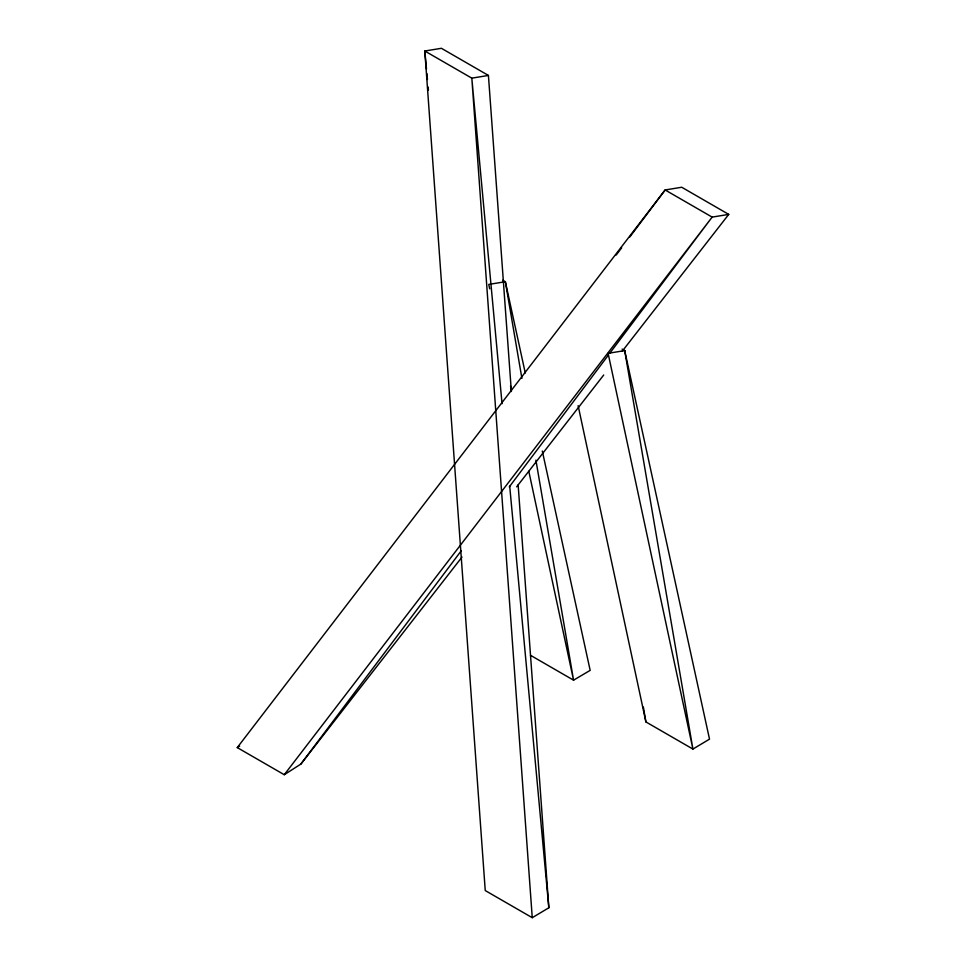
<?xml version="1.0" encoding="UTF-8"?>
<svg xmlns="http://www.w3.org/2000/svg" width="966" height="966" viewBox="0 0 966 966"><rect width="100%" height="100%" fill="white"/><g stroke="black" fill="none" stroke-linecap="round" stroke-linejoin="round"><path stroke-width="1.45" d="M616.223 255.024L621.657 247.791M629.808 236.96L665.139 189.964L681.73 187.247L728.738 214.392L622.237 351.213M728.738 214.392L712.147 217.109L665.139 189.964L237.262 747.587L284.27 774.72L300.861 764.082L461.205 550.837M509.227 486.973L607.964 355.657M609.775 353.242L712.147 217.109L284.27 774.72M300.861 764.082L462.014 557.056M516.653 486.852L603.714 375.013M237.262 747.587L239.628 746.066M511.364 391.52L488.422 75.445L441.402 48.3L424.811 51.017L485.246 890.555L532.254 917.7L548.845 907.774L518.138 484.835M488.422 75.445L471.819 78.161L424.811 51.017L426.477 69.021M502.743 280.2L505.351 281.71L525.275 372.985M622.092 349.1L624.7 350.61L709.515 739.147L692.912 749.073L645.904 721.928L578.127 405.635M530.479 655.286L573.562 680.173L590.166 670.368L542.3 451.013M489.702 288.834L488.76 284.427L505.351 281.71L521.906 378.346M510.519 385.941L511.461 390.349M528.8 471.263L573.562 680.173L535.901 460.118M643.356 707.064L645.904 721.928M502.042 403.703L471.819 78.161L532.254 917.7M509.71 486.212L548.845 907.774M426.9 73.525L427.455 79.526M428.155 87.025L428.433 90.031M624.7 350.61L608.109 353.327L692.912 749.073L624.7 350.61"/></g></svg>
